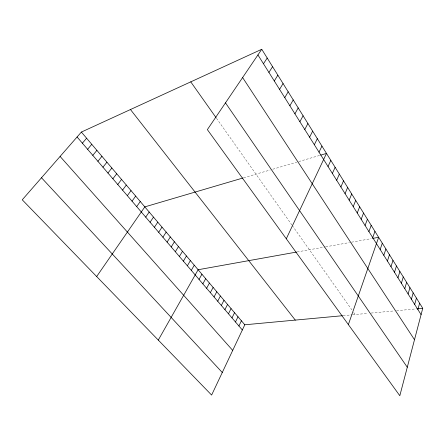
<?xml version="1.0" encoding="UTF-8"?>
<svg xmlns="http://www.w3.org/2000/svg" width="445" height="445" viewBox="0 0 445 445"><rect width="100%" height="100%" fill="white"/><g stroke="black" fill="none" stroke-linecap="round" stroke-linejoin="round"><path stroke-width="0.33" stroke-dasharray="2.23 1.67" d="M243.593 177.811L270.31 169.946M272.757 169.228L296.737 162.169M298.712 161.591L320.116 155.288M297.11 251.959L324.989 246.953M325.657 246.836L349.548 242.547M351.478 242.197L371.186 238.659M343.095 315.661L351.962 314.838M352.601 314.782L367.865 313.363M371.113 313.063L394.454 310.894M396.523 310.705L416.826 308.819M216.454 118.22L291.848 224.936M292.248 225.498L351.873 309.887M353.703 312.473L355.16 314.543"/><path stroke-width="0.67" d="M422.75 308.268L399.816 395.727L207.364 129.629L261.755 49.273L422.75 308.268L417.482 308.758M417.899 309.553L419.602 303.201M414.679 304.425L416.414 298.078M411.414 299.235L413.188 292.888M408.115 293.978L409.923 287.631M404.772 288.655L406.619 282.319M401.384 283.27L403.27 276.935M397.958 277.819L399.883 271.483M394.487 272.296L396.456 265.971M390.977 266.7L392.985 260.381M387.417 261.037L389.47 254.724M383.812 255.302L385.904 249M380.164 249.495L382.3 243.198M348.368 324.589L378.645 237.319L372.543 238.414M372.721 237.647L374.946 231.367M368.922 231.606L371.197 225.337M365.078 225.482L367.403 219.229M361.184 219.279L363.554 213.038M357.235 212.994L359.655 206.764M353.23 206.625L355.705 200.406M349.175 200.167L351.7 193.964M345.059 193.619L347.64 187.434M340.892 186.983L343.523 180.815M336.665 180.258L339.351 174.106M332.376 173.433L335.124 167.303M328.032 166.519L330.835 160.406M342.466 315.722L244.8 324.783L211.62 395.071L22.25 199.811L81.379 132.065L261.755 49.273M286.302 238.77L326.491 153.414L320.756 155.099M238.926 326.001L241.413 320.795M319.015 152.168L321.946 146.105M235.472 321.969L237.997 316.762M231.99 317.902L234.548 312.696M314.342 144.725L317.335 138.684M228.469 313.792L231.066 308.591M224.92 309.642L227.545 304.441M309.592 137.171L312.657 131.158M221.332 305.454L223.996 300.253M217.705 301.221L220.409 296.02M304.775 129.506L307.907 123.521M214.045 296.949L216.787 291.748M210.352 292.632L213.127 287.437M299.886 121.719L303.089 115.767M206.614 288.271L209.434 283.076M202.842 283.865L205.701 278.676M294.924 113.82L298.195 107.896M199.032 279.416L201.93 274.226M158.292 340.086L198.12 269.737L296.47 252.076M289.884 105.793L293.227 99.903M191.294 270.376L194.27 265.198M187.367 265.787L190.382 260.614M284.761 97.644L288.182 91.787M183.396 261.154L186.455 255.981M279.56 89.373L283.065 83.549M179.385 256.465L182.489 251.303M175.33 251.731L178.478 246.569M171.23 246.947L174.423 241.791M274.281 80.962L277.858 75.177M167.092 242.113L170.329 236.963M268.913 72.424L272.579 66.678M162.909 237.224L166.191 232.084M158.676 232.284L162.008 227.15M263.462 63.746L267.211 58.045M154.404 227.289L157.78 222.166M150.082 222.244L153.508 217.127M145.71 217.143L149.186 212.031M96.66 276.54L144.82 206.881L242.942 178M136.693 206.608L140.27 201.518M132.037 201.173L135.669 196.089M127.326 195.672L131.019 190.605M122.564 190.11L126.308 185.053M117.747 184.486L121.546 179.435M112.869 178.79L116.729 173.756M107.94 173.033L111.856 168.01M102.945 167.203L106.928 162.191M97.9 161.301L101.938 156.312M92.788 155.333L96.893 150.36M87.615 149.292L91.781 144.33M82.381 143.179L86.614 138.234M41.496 177.761L222.278 372.498M60.103 156.44L232.707 350.399M77.08 136.993L242.341 329.99M81.379 132.065L244.8 324.783M130.457 109.537L295.291 320.1M190.76 81.858L216.059 117.664M225.482 102.862L407.286 367.242M242.614 77.552L414.501 339.719M257.928 54.93L421.081 314.626"/></g></svg>
